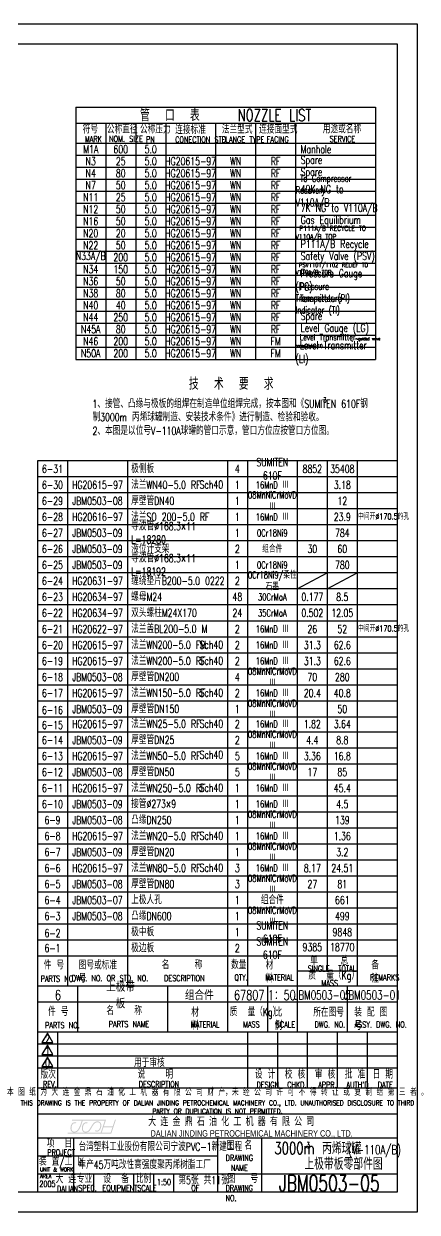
# Model space of a CAD drawing. Extents: x 14295 to 55529, y 90 to 48558.
# Drawn here: x 54537 to 54734, y 39183 to 39777 of the extents above; entities that cross this region are included whole.
import ezdxf

# ---------------------------------------------------------------- set-up
doc = ezdxf.new("R2010")
doc.units = 0
doc.header["$MEASUREMENT"] = 0
doc.layers.add('图层1', color=7, linetype='CONTINUOUS')
doc.layers.add('图层2', color=1, linetype='CONTINUOUS')
doc.styles.add('文字', font='txt.shx', dxfattribs={"width": 0.71, "bigfont": 'hzfs.shx'})

msp = doc.modelspace()

# ---------------------------------------------------------------- hatches: boundary and pattern name
at = {"layer": '图层2'}
h = msp.add_hatch(color=256, dxfattribs=at)
edge = h.paths.add_edge_path()
edge.add_line((54561.328, 39229.323), (54561.159, 39228.817))
edge.add_line((54561.159, 39228.817), (54566.11, 39228.817))
edge.add_line((54566.11, 39228.817), (54565.241, 39226.214))
edge.add_spline(control_points=[(54565.248, 39226.226), (54565.245, 39226.222), (54565.243, 39226.218), (54565.241, 39226.214)], knot_values=[15.8274858, 15.8274858, 15.8274858, 15.8274858, 15.843591, 15.843591, 15.843591, 15.843591], degree=3, periodic=0)
edge.add_spline(control_points=[(54565.241, 39226.214), (54565.18, 39226.101), (54565.121, 39225.989), (54564.939, 39225.635), (54564.821, 39225.392), (54564.549, 39224.856), (54564.393, 39224.571), (54564.034, 39224.077), (54563.832, 39223.867), (54563.404, 39223.572), (54563.208, 39223.47), (54562.826, 39223.337), (54562.642, 39223.299), (54562.291, 39223.28), (54562.123, 39223.3), (54561.81, 39223.399), (54561.653, 39223.483), (54561.384, 39223.701), (54561.273, 39223.831), (54561.124, 39224.106), (54561.072, 39224.272), (54561.009, 39224.648), (54560.995, 39224.858), (54560.994, 39225.226), (54561.005, 39225.393), (54561.051, 39225.72), (54561.086, 39225.88), (54561.183, 39226.205), (54561.246, 39226.372), (54561.434, 39226.769), (54561.577, 39226.985), (54561.781, 39227.191), (54561.838, 39227.238), (54561.948, 39227.312), (54562, 39227.338), (54562.133, 39227.388), (54562.216, 39227.407), (54562.469, 39227.439), (54562.658, 39227.437), (54562.932, 39227.416), (54562.999, 39227.41), (54563.068, 39227.402)], knot_values=[0.2868317, 0.2868317, 0.2868317, 0.2868317, 0.7541918, 0.7541918, 1.7523916, 1.7523916, 3.0580108, 3.0580108, 4.36363, 4.36363, 5.2882527, 5.2882527, 6.1218475, 6.1218475, 6.9554424, 6.9554424, 7.7890372, 7.7890372, 8.622632, 8.622632, 9.4562268, 9.4562268, 10.2898217, 10.2898217, 11.008516, 11.008516, 11.7116668, 11.7116668, 12.4148177, 12.4148177, 13.479851, 13.479851, 13.8825132, 13.8825132, 14.2851754, 14.2851754, 14.7720774, 14.7720774, 15.5758072, 15.5758072, 15.8274858, 15.8274858, 15.8274858, 15.8274858], degree=3, periodic=0)
edge.add_line((54563.068, 39227.402), (54563.365, 39227.877))
edge.add_spline(control_points=[(54563.365, 39227.877), (54562.785, 39227.942), (54561.59, 39228.076), (54560.581, 39226.387), (54560.427, 39224.956), (54560.668, 39223.57), (54562.104, 39222.436), (54564.357, 39223.244), (54565.132, 39224.904), (54565.572, 39225.767), (54565.69, 39225.985)], knot_values=[0, 0, 0, 0, 2.0265576, 4.1784718, 6.2023666, 7.5200026, 9.1395759, 12.1775872, 14.9072551, 15.843591, 15.843591, 15.843591, 15.843591], degree=3, periodic=0)
edge.add_line((54565.69, 39225.985), (54566.641, 39228.817))
edge.add_line((54566.641, 39228.817), (54577.605, 39228.817))
edge.add_line((54577.605, 39228.817), (54575.572, 39222.725))
edge.add_line((54575.572, 39222.725), (54559.126, 39222.725))
edge.add_line((54559.126, 39222.725), (54558.958, 39222.221))
edge.add_line((54558.958, 39222.221), (54580.886, 39222.221))
edge.add_line((54580.886, 39222.221), (54583.256, 39229.323))
edge.add_line((54583.256, 39229.323), (54582.725, 39229.323))
edge.add_line((54582.725, 39229.323), (54581.624, 39226.023))
edge.add_line((54581.624, 39226.023), (54577.204, 39226.023))
edge.add_line((54577.204, 39226.023), (54578.306, 39229.323))
edge.add_line((54578.306, 39229.323), (54561.328, 39229.323))
h.paths.add_polyline_path([(54577.036, 39225.519), (54581.455, 39225.519), (54580.523, 39222.725), (54576.103, 39222.725)], flags=16)
edge = h.paths.add_edge_path()
edge.add_spline(control_points=[(54571.137, 39225.409), (54571.515, 39225.977), (54571.652, 39226.214), (54571.94, 39226.678), (54572.094, 39226.902), (54572.433, 39227.294), (54572.615, 39227.461), (54573.135, 39227.794), (54573.497, 39227.929), (54573.984, 39227.978), (54574.126, 39227.975), (54574.394, 39227.933), (54574.518, 39227.895), (54574.765, 39227.774), (54574.887, 39227.689), (54575.058, 39227.527), (54575.116, 39227.46), (54575.216, 39227.321), (54575.255, 39227.251), (54575.341, 39227.051), (54575.375, 39226.906), (54575.409, 39226.578), (54575.41, 39226.393), (54575.391, 39226.035), (54575.369, 39225.859), (54575.301, 39225.512), (54575.254, 39225.34), (54575.13, 39224.999), (54575.053, 39224.826), (54574.832, 39224.43), (54574.674, 39224.224), (54574.456, 39224.033), (54574.396, 39223.99), (54574.28, 39223.923), (54574.227, 39223.9), (54574.091, 39223.861), (54574.006, 39223.847), (54573.751, 39223.834), (54573.563, 39223.85), (54573.217, 39223.901), (54573.07, 39223.929), (54572.918, 39223.957)], knot_values=[0, 0, 0, 0, 1.0239128, 1.0239128, 2.1347192, 2.1347192, 3.2455255, 3.2455255, 4.8049539, 4.8049539, 5.4726263, 5.4726263, 6.1402987, 6.1402987, 6.8349805, 6.8349805, 7.2693688, 7.2693688, 7.7037571, 7.7037571, 8.4592164, 8.4592164, 9.2146757, 9.2146757, 9.9558781, 9.9558781, 10.6914409, 10.6914409, 11.4270037, 11.4270037, 12.4945391, 12.4945391, 12.8977176, 12.8977176, 13.3008962, 13.3008962, 13.7891525, 13.7891525, 14.5928823, 14.5928823, 15.1313927, 15.1313927, 15.1313927, 15.1313927], degree=3, periodic=0)
edge.add_line((54572.918, 39223.957), (54572.746, 39223.486))
edge.add_spline(control_points=[(54572.746, 39223.486), (54573.468, 39223.343), (54574.604, 39223.167), (54575.71, 39224.747), (54575.97, 39226.225), (54575.827, 39227.563), (54574.477, 39228.797), (54572.171, 39228.154), (54571.337, 39226.659), (54570.896, 39225.924), (54570.812, 39225.812)], knot_values=[0.1223359, 0.1223359, 0.1223359, 0.1223359, 2.0265576, 4.1784718, 6.2023666, 7.5200026, 9.1395759, 12.1775872, 14.9072551, 15.4055469, 15.4055469, 15.4055469, 15.4055469], degree=3, periodic=0)
edge.add_spline(control_points=[(54570.812, 39225.812), (54570.507, 39225.349), (54570.462, 39225.258), (54570.263, 39224.865), (54570.106, 39224.58), (54569.747, 39224.085), (54569.545, 39223.876), (54569.118, 39223.581), (54568.921, 39223.479), (54568.539, 39223.345), (54568.356, 39223.307), (54568.004, 39223.289), (54567.836, 39223.308), (54567.523, 39223.407), (54567.367, 39223.492), (54567.097, 39223.709), (54566.986, 39223.84), (54566.837, 39224.114), (54566.786, 39224.281), (54566.722, 39224.657), (54566.708, 39224.866), (54566.707, 39225.235), (54566.718, 39225.401), (54566.765, 39225.728), (54566.799, 39225.889), (54566.896, 39226.214), (54566.959, 39226.381), (54567.148, 39226.778), (54567.29, 39226.994), (54567.494, 39227.199), (54567.551, 39227.246), (54567.661, 39227.321), (54567.713, 39227.347), (54567.846, 39227.396), (54567.929, 39227.416), (54568.182, 39227.448), (54568.371, 39227.446), (54568.645, 39227.425), (54568.712, 39227.418), (54568.781, 39227.411)], knot_values=[0.2868317, 0.2868317, 0.2868317, 0.2868317, 0.6709033, 0.6709033, 1.9765225, 1.9765225, 3.2821417, 3.2821417, 4.2067644, 4.2067644, 5.0403592, 5.0403592, 5.873954, 5.873954, 6.7075489, 6.7075489, 7.5411437, 7.5411437, 8.3747385, 8.3747385, 9.2083334, 9.2083334, 9.9270277, 9.9270277, 10.6301785, 10.6301785, 11.3333294, 11.3333294, 12.3983626, 12.3983626, 12.8010249, 12.8010249, 13.2036871, 13.2036871, 13.6905891, 13.6905891, 14.4943188, 14.4943188, 14.7459975, 14.7459975, 14.7459975, 14.7459975], degree=3, periodic=0)
edge.add_line((54568.781, 39227.411), (54569.078, 39227.886))
edge.add_spline(control_points=[(54569.078, 39227.886), (54568.499, 39227.951), (54567.303, 39228.085), (54566.294, 39226.396), (54566.14, 39224.964), (54566.381, 39223.579), (54567.817, 39222.445), (54570.07, 39223.253), (54570.759, 39224.728), (54571.137, 39225.409), (54571.137, 39225.409)], knot_values=[0, 0, 0, 0, 2.0265576, 4.1784718, 6.2023666, 7.5200026, 9.1395759, 12.1775872, 14.9072551, 15.098292, 15.098292, 15.098292, 15.098292], degree=3, periodic=0)

# ---------------------------------------------------------------- linework, layer by layer
at = {"layer": '图层1'}
for p, q in [((53707.983, 39767.024), (54723.983, 39767.024)), ((54723.983, 39767.024), (54723.983, 39193.024)), ((54563.117, 39735.307), (54563.117, 39609.307)), ((54563.117, 39735.307), (54713.117, 39735.307)), ((54713.117, 39735.307), (54713.117, 39717.307)), ((54563.117, 39727.307), (54713.117, 39727.307)), ((54713.117, 39717.307), (54713.117, 39609.307)), ((54563.117, 39609.307), (54713.117, 39609.307)), ((54543.983, 39558.524), (54543.983, 39367.024)), ((54543.983, 39367.024), (54543.983, 39327.024)), ((54543.983, 39327.024), (54543.983, 39296.024)), ((54543.983, 39296.024), (54543.983, 39273.024)), ((54723.983, 39296.024), (54543.983, 39296.024)), ((54543.983, 39273.024), (54543.983, 39193.024)), ((54723.983, 39273.024), (54543.983, 39273.024)), ((54723.983, 39273.024), (54543.983, 39273.024)), ((54723.983, 39245.024), (54543.983, 39245.024)), ((54723.983, 39232.024), (54543.983, 39232.024)), ((54723.983, 39193.024), (53707.983, 39193.024))]:
    msp.add_line(p, q, dxfattribs=at)
at = {"layer": '图层2'}
for p, q in [((53682.983, 39777.024), (54733.983, 39777.024)), ((54733.983, 39777.024), (54733.983, 39183.024)), ((54578.117, 39727.307), (54578.117, 39717.307)), ((54593.117, 39727.307), (54593.117, 39717.307)), ((54608.117, 39727.307), (54608.117, 39717.307)), ((54633.117, 39727.307), (54633.117, 39717.307)), ((54653.117, 39727.307), (54653.117, 39717.307)), ((54673.117, 39727.307), (54673.117, 39717.307)), ((54563.117, 39717.307), (54713.117, 39717.307)), ((54578.117, 39717.307), (54578.117, 39681.307)), ((54593.117, 39717.307), (54593.117, 39681.307)), ((54608.117, 39717.307), (54608.117, 39681.307)), ((54633.117, 39717.307), (54633.117, 39681.307)), ((54653.117, 39717.307), (54653.117, 39681.307)), ((54673.117, 39717.307), (54673.117, 39681.307)), ((54563.117, 39711.307), (54713.117, 39711.307)), ((54563.117, 39705.307), (54713.117, 39705.307)), ((54563.117, 39699.307), (54713.117, 39699.307)), ((54563.117, 39693.307), (54713.117, 39693.307)), ((54563.117, 39687.307), (54713.117, 39687.307)), ((54563.117, 39681.307), (54713.117, 39681.307)), ((54578.117, 39681.307), (54578.117, 39675.307)), ((54593.117, 39681.307), (54593.117, 39675.307)), ((54608.117, 39681.307), (54608.117, 39675.307)), ((54633.117, 39681.307), (54633.117, 39675.307)), ((54653.117, 39681.307), (54653.117, 39675.307)), ((54673.117, 39681.307), (54673.117, 39675.307)), ((54563.117, 39675.307), (54713.117, 39675.307)), ((54563.117, 39675.307), (54713.117, 39675.307)), ((54578.117, 39675.307), (54578.117, 39663.307)), ((54593.117, 39675.307), (54593.117, 39663.307)), ((54608.117, 39675.307), (54608.117, 39663.307)), ((54633.117, 39675.307), (54633.117, 39663.307)), ((54653.117, 39675.307), (54653.117, 39663.307)), ((54673.117, 39675.307), (54673.117, 39663.307)), ((54563.117, 39669.307), (54713.117, 39669.307)), ((54563.117, 39663.307), (54713.117, 39663.307)), ((54563.117, 39663.307), (54713.117, 39663.307)), ((54578.117, 39663.307), (54578.117, 39609.307)), ((54593.117, 39663.307), (54593.117, 39609.307)), ((54608.117, 39663.307), (54608.117, 39609.307)), ((54633.117, 39663.307), (54633.117, 39609.307)), ((54653.117, 39663.307), (54653.117, 39609.307)), ((54673.117, 39663.307), (54673.117, 39609.307)), ((54563.117, 39657.307), (54713.117, 39657.307)), ((54563.117, 39651.307), (54713.117, 39651.307)), ((54563.117, 39645.307), (54713.117, 39645.307)), ((54563.117, 39639.307), (54713.117, 39639.307)), ((54563.117, 39633.307), (54713.117, 39633.307)), ((54563.117, 39627.307), (54713.117, 39627.307)), ((54563.117, 39621.307), (54713.117, 39621.307)), ((54563.117, 39615.307), (54713.117, 39615.307)), ((54723.983, 39558.524), (54543.983, 39558.524)), ((54558.983, 39558.524), (54558.983, 39478.524)), ((54588.983, 39558.524), (54588.983, 39462.524)), ((54638.983, 39558.524), (54638.983, 39462.524)), ((54648.983, 39558.524), (54648.983, 39462.524)), ((54673.983, 39558.524), (54673.983, 39462.524)), ((54688.983, 39558.524), (54688.983, 39462.524)), ((54703.983, 39558.524), (54703.983, 39462.524)), ((54723.983, 39550.524), (54543.983, 39550.524)), ((54558.983, 39550.524), (54558.983, 39518.524)), ((54723.983, 39542.524), (54543.983, 39542.524)), ((54558.983, 39542.524), (54558.983, 39534.524)), ((54588.983, 39542.524), (54588.983, 39534.524)), ((54638.983, 39542.524), (54638.983, 39534.524)), ((54648.983, 39542.524), (54648.983, 39534.524)), ((54673.983, 39542.524), (54673.983, 39534.524)), ((54688.983, 39542.524), (54688.983, 39534.524)), ((54703.983, 39542.524), (54703.983, 39534.524)), ((54723.983, 39534.524), (54543.983, 39534.524)), ((54723.983, 39526.524), (54543.983, 39526.524)), ((54723.983, 39518.524), (54543.983, 39518.524)), ((54723.983, 39510.524), (54543.983, 39510.524)), ((54723.983, 39502.524), (54543.983, 39502.524)), ((54673.983, 39494.524), (54688.983, 39502.524)), ((54688.983, 39494.524), (54703.983, 39502.524)), ((54723.983, 39494.524), (54543.983, 39494.524)), ((54558.983, 39494.524), (54558.983, 39462.524)), ((54723.983, 39486.524), (54543.983, 39486.524)), ((54558.983, 39486.524), (54558.983, 39478.524)), ((54588.983, 39486.524), (54588.983, 39478.524)), ((54638.983, 39486.524), (54638.983, 39478.524)), ((54648.983, 39486.524), (54648.983, 39478.524)), ((54673.983, 39486.524), (54673.983, 39478.524)), ((54688.983, 39486.524), (54688.983, 39478.524)), ((54703.983, 39486.524), (54703.983, 39478.524)), ((54723.983, 39478.524), (54543.983, 39478.524)), ((54558.983, 39478.524), (54558.983, 39438.524)), ((54588.983, 39478.524), (54588.983, 39438.524)), ((54638.983, 39478.524), (54638.983, 39438.524)), ((54648.983, 39478.524), (54648.983, 39438.524)), ((54673.983, 39478.524), (54673.983, 39438.524)), ((54688.983, 39478.524), (54688.983, 39438.524)), ((54703.983, 39478.524), (54703.983, 39438.524)), ((54723.983, 39470.524), (54543.983, 39470.524)), ((54723.983, 39462.524), (54543.983, 39462.524)), ((54723.983, 39454.524), (54543.983, 39454.524)), ((54723.983, 39446.524), (54543.983, 39446.524)), ((54723.983, 39438.524), (54543.983, 39438.524)), ((54558.983, 39438.524), (54558.983, 39407.524)), ((54588.983, 39438.524), (54588.983, 39407.524)), ((54638.983, 39438.524), (54638.983, 39407.524)), ((54648.983, 39438.524), (54648.983, 39407.524)), ((54673.983, 39438.524), (54673.983, 39407.524)), ((54688.983, 39438.524), (54688.983, 39415.024)), ((54703.983, 39438.524), (54703.983, 39407.524)), ((54723.983, 39430.524), (54543.983, 39430.524)), ((54723.983, 39423.024), (54543.983, 39423.024)), ((54558.983, 39423.024), (54558.983, 39407.024)), ((54588.983, 39423.024), (54588.983, 39407.024)), ((54638.983, 39423.024), (54638.983, 39407.024)), ((54648.983, 39423.024), (54648.983, 39407.024)), ((54673.983, 39423.024), (54673.983, 39407.024)), ((54688.983, 39423.024), (54688.983, 39407.024)), ((54703.983, 39423.024), (54703.983, 39407.024)), ((54723.983, 39415.024), (54543.983, 39415.024)), ((54723.983, 39407.024), (54543.983, 39407.024)), ((54558.983, 39407.024), (54558.983, 39367.024)), ((54588.983, 39407.024), (54588.983, 39367.024)), ((54638.983, 39407.024), (54638.983, 39367.024)), ((54648.983, 39407.024), (54648.983, 39367.024)), ((54673.983, 39407.024), (54673.983, 39367.024)), ((54688.983, 39407.024), (54688.983, 39367.024)), ((54703.983, 39407.024), (54703.983, 39367.024)), ((54723.983, 39399.024), (54543.983, 39399.024)), ((54723.983, 39391.024), (54543.983, 39391.024)), ((54723.983, 39383.024), (54543.983, 39383.024)), ((54723.983, 39375.024), (54543.983, 39375.024)), ((54723.983, 39367.024), (54543.983, 39367.024)), ((54558.983, 39367.024), (54558.983, 39327.024)), ((54588.983, 39367.024), (54588.983, 39327.024)), ((54638.983, 39367.024), (54638.983, 39327.024)), ((54648.983, 39367.024), (54648.983, 39327.024)), ((54673.983, 39367.024), (54673.983, 39327.024)), ((54688.983, 39367.024), (54688.983, 39327.024)), ((54703.983, 39367.024), (54703.983, 39327.024)), ((54723.983, 39359.024), (54543.983, 39359.024)), ((54723.983, 39351.024), (54543.983, 39351.024)), ((54723.983, 39343.024), (54543.983, 39343.024)), ((54723.983, 39335.024), (54543.983, 39335.024)), ((54723.983, 39327.024), (54543.983, 39327.024)), ((54558.983, 39327.024), (54558.983, 39296.024)), ((54588.983, 39327.024), (54588.983, 39296.024)), ((54638.983, 39327.024), (54638.983, 39296.024)), ((54648.983, 39327.024), (54648.983, 39296.024)), ((54673.983, 39327.024), (54673.983, 39296.024)), ((54688.983, 39327.024), (54688.983, 39303.524)), ((54703.983, 39327.024), (54703.983, 39296.024)), ((54723.983, 39319.024), (54543.983, 39319.024)), ((54723.983, 39311.024), (54543.983, 39311.024)), ((54703.983, 39303.524), (54673.983, 39303.524)), ((54563.983, 39296.024), (54563.983, 39273.024)), ((54608.983, 39296.024), (54608.983, 39273.024)), ((54638.983, 39296.024), (54638.983, 39273.024)), ((54658.983, 39296.024), (54658.983, 39273.024)), ((54673.983, 39296.024), (54673.983, 39273.024)), ((54698.983, 39296.024), (54698.983, 39273.024)), ((54723.983, 39288.024), (54543.983, 39288.024)), ((54723.983, 39273.024), (54543.983, 39273.024)), ((54553.983, 39273.024), (54553.983, 39245.024)), ((54648.983, 39273.024), (54648.983, 39245.024)), ((54663.983, 39273.024), (54663.983, 39245.024)), ((54678.983, 39273.024), (54678.983, 39245.024)), ((54693.983, 39273.024), (54693.983, 39245.024)), ((54708.983, 39273.024), (54708.983, 39245.024)), ((54723.983, 39267.024), (54543.983, 39267.024)), ((54723.983, 39261.024), (54543.983, 39261.024)), ((54723.983, 39255.024), (54543.983, 39255.024)), ((54723.983, 39220.024), (54543.983, 39220.024)), ((54561.983, 39220.024), (54561.983, 39193.024)), ((54633.983, 39220.024), (54633.983, 39193.024)), ((54655.983, 39220.024), (54655.983, 39193.024)), ((54633.983, 39211.024), (54543.983, 39211.024)), ((54723.983, 39202.024), (54543.983, 39202.024)), ((54571.983, 39202.024), (54571.983, 39193.024)), ((54591.983, 39202.024), (54591.983, 39193.024)), ((54601.983, 39202.024), (54601.983, 39193.024)), ((54611.983, 39202.024), (54611.983, 39193.024)), ((54733.983, 39183.024), (53682.983, 39183.024))]:
    msp.add_line(p, q, dxfattribs=at)
for points in [[(54548.92, 39272.579), (54546.149, 39267.779), (54551.692, 39267.779)], [(54548.92, 39266.579), (54546.149, 39261.779), (54551.692, 39261.779)], [(54548.92, 39260.579), (54546.149, 39255.779), (54551.692, 39255.779)]]:
    msp.add_lwpolyline(points, close=True, dxfattribs=at)

# ---------------------------------------------------------------- texts
at = {"layer": '图层1', "char_height": 4, "width": 14.0261, "attachment_point": 4, "style": '文字'}
for insert in [(54625.06, 39546.685), (54625.06, 39466.685), (54625.06, 39458.685), (54625.06, 39442.685), (54625.06, 39427.185), (54625.06, 39411.685), (54625.06, 39395.185), (54625.06, 39371.185), (54625.06, 39355.185)]:
    msp.add_mtext('\\C1;Sch40', dxfattribs=dict(at, insert=insert))
at = {"layer": '图层2', "style": '文字', "width": 0.71}
for s, height, p in [('质  量（Kg）', 4, (54679.556, 39299.324)), ('MASS', 3, (54686.036, 39296.024)), ('质  量（Kg）', 4, (54640.178, 39281.081)), ('MASS', 3, (54646.813, 39275.391)), ('3000m 丙烯球罐', 6, (54662.474, 39212.019)), ('(V-110A/B)', 4.5, (54699.428, 39212.019)), ('上极带板零部件图', 6, (54677.508, 39204.237))]:
    msp.add_text(s, height=height, dxfattribs=at).set_placement(p)
at = {"layer": '图层2', "style": '文字'}
for s, insert, char_height, width, attachment_point in [('管  口  表     NOZZLE LIST', (54638.117, 39731.307), 6, 150, 5), ('用途或名称', (54686.726, 39726.353), 4, 822.2117, 1), ('符号', (54566.602, 39726.233), 4, 822.2117, 1), ('MARK', (54567.696, 39720.873), 3, 822.2117, 1), ('公称直径', (54578.706, 39726.226), 4, 822.2117, 1), ('NOM. SIZE', (54579.841, 39720.989), 3, 822.2117, 1), ('公称压力', (54595.267, 39726.226), 4, 820.70201, 1), ('连接标准', (54612.885, 39725.948), 4, 822.2117, 1), ('法兰型式', (54636.222, 39726.17), 4, 822.2117, 1), ('连接面型式', (54654.87, 39726.189), 4, 822.2117, 1), ('SERVICE', (54690.19, 39720.913), 3, 822.2117, 1), ('M1A', (54570.617, 39714.307), 4, 15, 5), ('600', (54585.617, 39714.307), 4, 15, 5), ('5.0', (54600.617, 39714.307), 4, 15, 5), ('PN', (54598.256, 39720.756), 3, 822.2117, 1), ('CONECTION STD.', (54612.885, 39720.626), 3, 822.2117, 1), ('FLANGE TYPE', (54636.222, 39720.615), 3, 822.2117, 1), ('FACING', (54658.691, 39720.742), 3, 822.2117, 1), (' Manhole', (54673.117, 39714.307), 4, 40, 4), ('N3', (54570.617, 39708.307), 4, 15, 5), ('25', (54585.617, 39708.307), 4, 15, 5), ('5.0', (54600.617, 39708.307), 4, 15, 5), ('HG20615-97', (54620.617, 39708.307), 4, 25, 5), ('WN', (54643.117, 39708.307), 4, 20, 5), ('RF', (54663.117, 39708.307), 4, 20, 5), (' Spare', (54673.117, 39708.307), 4, 40, 4), ('N4', (54570.617, 39702.307), 4, 15, 5), ('80', (54585.617, 39702.307), 4, 15, 5), ('5.0', (54600.617, 39702.307), 4, 15, 5), ('HG20615-97', (54620.617, 39702.307), 4, 25, 5), ('WN', (54643.117, 39702.307), 4, 20, 5), ('RF', (54663.117, 39702.307), 4, 20, 5), (' Spare', (54673.117, 39702.307), 4, 40, 4), ('N7', (54570.617, 39696.307), 4, 15, 5), ('50', (54585.617, 39696.307), 4, 15, 5), ('5.0', (54600.617, 39696.307), 4, 15, 5), ('HG20615-97', (54620.617, 39696.307), 4, 25, 5), ('WN', (54643.117, 39696.307), 4, 20, 5), ('RF', (54663.117, 39696.307), 4, 20, 5), (' To Compressor Recovery', (54673.117, 39696.307), 3.5, 40, 4), ('N11', (54570.617, 39690.307), 4, 15, 5), ('25', (54585.617, 39690.307), 4, 15, 5), ('5.0', (54600.617, 39690.307), 4, 15, 5), ('HG20615-97', (54620.617, 39690.307), 4, 25, 5), ('WN', (54643.117, 39690.307), 4, 20, 5), ('RF', (54663.117, 39690.307), 4, 20, 5), (' 40K NG to V110A/B', (54673.117, 39690.307), 4, 40, 4), ('N12', (54570.617, 39684.307), 4, 15, 5), ('50', (54585.617, 39684.307), 4, 15, 5), ('5.0', (54600.617, 39684.307), 4, 15, 5), ('HG20615-97', (54620.617, 39684.307), 4, 25, 5), ('WN', (54643.117, 39684.307), 4, 20, 5), ('RF', (54663.117, 39684.307), 4, 20, 5), (' 7K NG to V110A/B', (54673.117, 39684.307), 4, 40, 4), ('N16', (54570.617, 39678.307), 4, 15, 5), ('50', (54585.617, 39678.307), 4, 15, 5), ('5.0', (54600.617, 39678.307), 4, 15, 5), ('HG20615-97', (54620.617, 39678.307), 4, 25, 5), ('WN', (54643.117, 39678.307), 4, 20, 5), ('RF', (54663.117, 39678.307), 4, 20, 5), (' Gas Equilibrium', (54673.117, 39678.307), 4, 40, 4), ('N20', (54570.617, 39672.307), 4, 15, 5), ('20', (54585.617, 39672.307), 4, 15, 5), ('5.0', (54600.617, 39672.307), 4, 15, 5), ('HG20615-97', (54620.617, 39672.307), 4, 25, 5), ('WN', (54643.117, 39672.307), 4, 20, 5), ('RF', (54663.117, 39672.307), 4, 20, 5), (' P111A/B RECYCLE TO V110A/B TOP', (54673.117, 39672.307), 2.5, 40, 4), ('N22', (54570.617, 39666.307), 4, 15, 5), ('50', (54585.617, 39666.307), 4, 15, 5), ('5.0', (54600.617, 39666.307), 4, 15, 5), ('HG20615-97', (54620.617, 39666.307), 4, 25, 5), ('WN', (54643.117, 39666.307), 4, 20, 5), ('RF', (54663.117, 39666.307), 4, 20, 5), (' P111A/B Recycle', (54673.117, 39666.307), 4, 40, 4), ('N33A/B', (54570.617, 39660.307), 4, 15, 5), ('200', (54585.617, 39660.307), 4, 15, 5), ('5.0', (54600.617, 39660.307), 4, 15, 5), ('HG20615-97', (54620.617, 39660.307), 4, 25, 5), ('WN', (54643.117, 39660.307), 4, 20, 5), ('RF', (54663.117, 39660.307), 4, 20, 5), (' Safety Valve (PSV)', (54673.117, 39660.307), 4, 40, 4), ('N34', (54570.617, 39654.307), 4, 15, 5), ('150', (54585.617, 39654.307), 4, 15, 5), ('5.0', (54600.617, 39654.307), 4, 15, 5), ('HG20615-97', (54620.617, 39654.307), 4, 25, 5), ('WN', (54643.117, 39654.307), 4, 20, 5), ('RF', (54663.117, 39654.307), 4, 20, 5), (' PSV1101/1102 RELIEF TO V110A/B TOP', (54673.117, 39654.307), 2.2, 40, 4), ('N36', (54570.617, 39648.307), 4, 15, 5), ('50', (54585.617, 39648.307), 4, 15, 5), ('5.0', (54600.617, 39648.307), 4, 15, 5), ('HG20615-97', (54620.617, 39648.307), 4, 25, 5), ('WN', (54643.117, 39648.307), 4, 20, 5), ('RF', (54663.117, 39648.307), 4, 20, 5), (' Pressure Gauge (PG)', (54673.117, 39648.307), 4, 40, 4), ('N38', (54570.617, 39642.307), 4, 15, 5), ('80', (54585.617, 39642.307), 4, 15, 5), ('5.0', (54600.617, 39642.307), 4, 15, 5), ('HG20615-97', (54620.617, 39642.307), 4, 25, 5), ('WN', (54643.117, 39642.307), 4, 20, 5), ('RF', (54663.117, 39642.307), 4, 20, 5), (' Pressure Transmitter (PI)', (54673.117, 39642.307), 3.5, 40, 4), ('N40', (54570.617, 39636.307), 4, 15, 5), ('40', (54585.617, 39636.307), 4, 15, 5), ('5.0', (54600.617, 39636.307), 4, 15, 5), ('HG20615-97', (54620.617, 39636.307), 4, 25, 5), ('WN', (54643.117, 39636.307), 4, 20, 5), ('RF', (54663.117, 39636.307), 4, 20, 5), (' Temperature Indicator (TI)', (54673.117, 39636.307), 3.5, 40, 4), ('N44', (54570.617, 39630.307), 4, 15, 5), ('250', (54585.617, 39630.307), 4, 15, 5), ('5.0', (54600.617, 39630.307), 4, 15, 5), ('HG20615-97', (54620.617, 39630.307), 4, 25, 5), ('WN', (54643.117, 39630.307), 4, 20, 5), ('RF', (54663.117, 39630.307), 4, 20, 5), (' Spare', (54673.117, 39630.307), 4, 40, 4), ('N45A', (54570.617, 39624.307), 4, 15, 5), ('80', (54585.617, 39624.307), 4, 15, 5), ('5.0', (54600.617, 39624.307), 4, 15, 5), ('HG20615-97', (54620.617, 39624.307), 4, 25, 5), ('WN', (54643.117, 39624.307), 4, 20, 5), ('RF', (54663.117, 39624.307), 4, 20, 5), (' Level Gauge (LG)', (54673.117, 39624.307), 4, 40, 4), ('N46', (54570.617, 39618.307), 4, 15, 5), ('200', (54585.617, 39618.307), 4, 15, 5), ('5.0', (54600.617, 39618.307), 4, 15, 5), ('HG20615-97', (54620.617, 39618.307), 4, 25, 5), ('WN', (54643.117, 39618.307), 4, 20, 5), ('FM', (54663.117, 39618.307), 4, 20, 5), (' Level Transmitter\\H1.5;~guided wave radar type (LI)', (54673.117, 39618.307), 3, 40, 4), ('N50A', (54570.617, 39612.307), 4, 15, 5), ('200', (54585.617, 39612.307), 4, 15, 5), ('5.0', (54600.617, 39612.307), 4, 15, 5), ('HG20615-97', (54620.617, 39612.307), 4, 25, 5), ('WN', (54643.117, 39612.307), 4, 20, 5), ('FM', (54663.117, 39612.307), 4, 20, 5), (' \\H4;Level Transmitter (LI)', (54673.117, 39612.307), 3, 40, 4), ('技  术  要  求', (54619.741, 39600.105), 6, 42.40431, 1), ('3', (54687.766, 39588.952), 2.5, 10, 5), ('1、接管、凸缘与极板的组焊在制造单位组焊完成，按本图和《SUMITEN 610F钢制3000m 丙烯球罐制造、安装技术条件》进行制造、检验和验收。', (54571.509, 39589.06), 4, 140.27989, 1), ('2、本图是以位号V-110A球罐的管口示意，管口方位应按管口方位图。', (54571.509, 39575.569), 4, 140.2799, 1), ('6-31', (54551.483, 39554.524), 4, 15, 5), ('极侧板', (54590.85, 39554.524), 4, 48.1478, 4), ('4', (54643.983, 39554.524), 4, 10, 5), ('SUMITEN 610F', (54661.483, 39554.524), 4, 25, 5), ('8852', (54681.483, 39554.524), 4, 15, 5), ('35408', (54696.483, 39554.524), 4, 15, 5), ('6-30', (54551.483, 39546.524), 4, 15, 5), ('\\C1;HG20615-97', (54573.983, 39546.524), 4, 30, 5), ('法兰WN40-5.0 RF', (54590.85, 39546.524), 4, 48.1478, 4), ('1', (54643.983, 39546.524), 4, 10, 5), ('3.18', (54696.483, 39546.524), 4, 15, 5), ('08MnNiCrMoVD Ⅲ', (54661.483, 39538.524), 3.5, 25, 5), ('16MnD Ⅲ', (54661.483, 39546.524), 3.5, 25, 5), ('6-29', (54551.483, 39538.524), 4, 15, 5), ('\\C1;JBM0503-08', (54573.983, 39538.524), 4, 30, 5), ('厚壁管DN40', (54590.85, 39538.524), 4, 48.1478, 4), ('1', (54643.983, 39538.524), 4, 10, 5), ('12', (54696.483, 39538.524), 4, 15, 5), ('6-28', (54551.483, 39530.524), 4, 15, 5), ('\\C1;HG20616-97', (54573.983, 39530.524), 4, 30, 5), ('法兰SO 200-5.0 RF', (54590.85, 39530.524), 4, 48.1478, 4), ('1', (54643.983, 39530.524), 4, 10, 5), ('16MnD Ⅲ', (54661.483, 39530.524), 3.5, 25, 5), ('23.9', (54696.483, 39530.524), 4, 15, 5), ('中间开%%c170.5的孔', (54704.373, 39530.709), 3, 53.34658, 4), ('导波管%%c168.3×11  L=18280', (54590.85, 39522.524), 4, 48.1478, 4), ('6-27', (54551.483, 39522.524), 4, 15, 5), ('\\C1;JBM0503-09', (54573.983, 39522.524), 4, 30, 5), ('1', (54643.983, 39522.524), 4, 10, 5), ('0Cr18Ni9', (54661.483, 39522.524), 3.5, 25, 5), ('784', (54696.483, 39522.524), 4, 15, 5), ('6-26', (54551.483, 39514.524), 4, 15, 5), ('\\C1;JBM0503-09', (54573.983, 39514.524), 4, 30, 5), ('液位计支架', (54590.85, 39514.524), 4, 48.1478, 4), ('2', (54643.983, 39514.524), 4, 10, 5), ('组合件', (54661.483, 39514.524), 3.5, 25, 5), ('30', (54681.483, 39514.524), 4, 15, 5), ('60', (54696.483, 39514.524), 4, 15, 5), ('6-25', (54551.483, 39506.524), 4, 15, 5), ('\\C1;JBM0503-09', (54573.983, 39506.524), 4, 30, 5), ('导波管%%c168.3×11  L=18192', (54590.85, 39506.524), 4, 48.1478, 4), ('1', (54643.983, 39506.524), 4, 10, 5), ('0Cr18Ni9', (54661.483, 39506.524), 3.5, 25, 5), ('780', (54696.483, 39506.524), 4, 15, 5), ('缠绕垫片B200-5.0 0222', (54590.85, 39498.524), 4, 48.1478, 4), ('0Cr18Ni9/柔性石墨', (54661.483, 39498.524), 3.5, 25, 5), ('6-24', (54551.483, 39498.524), 4, 15, 5), ('\\C1;HG20631-97', (54573.983, 39498.524), 4, 30, 5), ('2', (54643.983, 39498.524), 4, 10, 5), ('6-23', (54551.483, 39490.524), 4, 15, 5), ('\\C1;HG20634-97', (54573.983, 39490.524), 4, 30, 5), ('螺母M24', (54590.85, 39490.524), 4, 48.1478, 4), ('48', (54643.983, 39490.524), 4, 10, 5), ('30CrMoA', (54661.483, 39490.524), 3.5, 25, 5), ('0.177', (54681.483, 39490.524), 4, 15, 5), ('8.5', (54696.483, 39490.524), 4, 15, 5), ('6-22', (54551.483, 39482.524), 4, 15, 5), ('\\C1;HG20634-97', (54573.983, 39482.524), 4, 30, 5), ('双头螺柱M24X170', (54590.85, 39482.524), 4, 48.1478, 4), ('24', (54643.983, 39482.524), 4, 10, 5), ('35CrMoA', (54661.483, 39482.524), 3.5, 25, 5), ('0.502', (54681.483, 39482.524), 4, 15, 5), ('12.05', (54696.483, 39482.524), 4, 15, 5), ('6-21', (54551.483, 39474.524), 4, 15, 5), ('\\C1;HG20622-97', (54573.983, 39474.524), 4, 30, 5), ('法兰盖BL200-5.0 M', (54590.85, 39474.524), 4, 48.1478, 4), ('2', (54643.983, 39474.524), 4, 10, 5), ('16MnD Ⅲ', (54661.483, 39474.524), 3.5, 25, 5), ('26', (54681.483, 39474.524), 4, 15, 5), ('52', (54696.483, 39474.524), 4, 15, 5), ('中间开%%c170.5的孔', (54704.373, 39474.709), 3, 53.34658, 4), ('6-20', (54551.483, 39466.524), 4, 15, 5), ('\\C1;HG20615-97', (54573.983, 39466.524), 4, 30, 5), ('法兰WN200-5.0 FM', (54590.85, 39466.524), 4, 48.1478, 4), ('2', (54643.983, 39466.524), 4, 10, 5), ('16MnD Ⅲ', (54661.483, 39466.524), 3.5, 25, 5), ('31.3', (54681.483, 39466.524), 4, 15, 5), ('62.6', (54696.483, 39466.524), 4, 15, 5), ('6-19', (54551.483, 39458.524), 4, 15, 5), ('\\C1;HG20615-97', (54573.983, 39458.524), 4, 30, 5), ('法兰WN200-5.0 RF', (54590.85, 39458.524), 4, 48.1478, 4), ('2', (54643.983, 39458.524), 4, 10, 5), ('16MnD Ⅲ', (54661.483, 39458.524), 3.5, 25, 5), ('31.3', (54681.483, 39458.524), 4, 15, 5), ('62.6', (54696.483, 39458.524), 4, 15, 5), ('08MnNiCrMoVD Ⅲ', (54661.483, 39450.524), 3.5, 25, 5), ('6-18', (54551.483, 39450.524), 4, 15, 5), ('\\C1;JBM0503-08', (54573.983, 39450.524), 4, 30, 5), ('厚壁管DN200', (54590.85, 39450.524), 4, 48.1478, 4), ('4', (54643.983, 39450.524), 4, 10, 5), ('70', (54681.483, 39450.524), 4, 15, 5), ('280', (54696.483, 39450.524), 4, 15, 5), ('6-17', (54551.483, 39442.524), 4, 15, 5), ('\\C1;HG20615-97', (54573.983, 39442.524), 4, 30, 5), ('法兰WN150-5.0 RF', (54590.85, 39442.524), 4, 48.1478, 4), ('2', (54643.983, 39442.524), 4, 10, 5), ('16MnD Ⅲ', (54661.483, 39442.524), 3.5, 25, 5), ('20.4', (54681.483, 39442.524), 4, 15, 5), ('40.8', (54696.483, 39442.524), 4, 15, 5), ('6-16', (54551.483, 39434.024), 4, 15, 5), ('\\C1;JBM0503-09', (54573.983, 39434.524), 4, 30, 5), ('厚壁管DN150', (54590.85, 39434.524), 4, 48.1478, 4), ('1', (54643.983, 39434.524), 4, 10, 5), ('08MnNiCrMoVD Ⅲ', (54661.483, 39434.524), 3.5, 25, 5), ('50', (54696.483, 39434.524), 4, 15, 5), ('6-15', (54551.483, 39426.524), 4, 15, 5), ('\\C1;HG20615-97', (54573.983, 39427.024), 4, 30, 5), ('法兰WN25-5.0 RF', (54590.85, 39427.024), 4, 48.1478, 4), ('2', (54643.983, 39427.024), 4, 10, 5), ('08MnNiCrMoVD Ⅲ', (54661.483, 39419.024), 3.5, 25, 5), ('16MnD Ⅲ', (54661.483, 39427.024), 3.5, 25, 5), ('1.82', (54681.483, 39427.024), 4, 15, 5), ('3.64', (54696.483, 39427.024), 4, 15, 5), ('6-14', (54551.483, 39419.024), 4, 15, 5), ('\\C1;JBM0503-09', (54573.983, 39419.024), 4, 30, 5), ('厚壁管DN25', (54590.85, 39419.024), 4, 48.1478, 4), ('2', (54643.983, 39419.024), 4, 10, 5), ('4.4', (54681.483, 39419.024), 4, 15, 5), ('8.8', (54696.483, 39419.024), 4, 15, 5), ('6-13', (54551.483, 39411.024), 4, 15, 5), ('\\C1;HG20615-97', (54573.983, 39411.024), 4, 30, 5), ('法兰WN50-5.0 RF', (54590.85, 39411.024), 4, 48.1478, 4), ('5', (54643.983, 39411.024), 4, 10, 5), ('16MnD Ⅲ', (54661.483, 39411.024), 3.5, 25, 5), ('3.36', (54681.483, 39411.024), 4, 15, 5), ('16.8', (54696.483, 39411.024), 4, 15, 5), ('08MnNiCrMoVD Ⅲ', (54661.483, 39403.024), 3.5, 25, 5), ('6-12', (54551.483, 39403.024), 4, 15, 5), ('\\C1;JBM0503-08', (54573.983, 39403.024), 4, 30, 5), ('厚壁管DN50', (54590.85, 39403.024), 4, 48.1478, 4), ('5', (54643.983, 39403.024), 4, 10, 5), ('17', (54681.483, 39403.024), 4, 15, 5), ('85', (54696.483, 39403.024), 4, 15, 5), ('6-11', (54551.483, 39395.024), 4, 15, 5), ('\\C1;HG20615-97', (54573.983, 39395.024), 4, 30, 5), ('法兰WN250-5.0 RF', (54590.85, 39395.024), 4, 48.1478, 4), ('1', (54643.983, 39395.024), 4, 10, 5), ('16MnD Ⅲ', (54661.483, 39395.024), 3.5, 25, 5), ('45.4', (54696.483, 39395.024), 4, 15, 5), ('6-10', (54551.483, 39387.024), 4, 15, 5), ('\\C1;JBM0503-09', (54573.983, 39387.024), 4, 30, 5), ('接管%%c273×9', (54590.85, 39387.024), 4, 48.1478, 4), ('1', (54643.983, 39387.024), 4, 10, 5), ('16MnD Ⅲ', (54661.483, 39387.024), 3.5, 25, 5), ('4.5', (54696.483, 39387.024), 4, 15, 5), ('08MnNiCrMoVD Ⅲ', (54661.483, 39379.024), 3.5, 25, 5), ('6-9', (54551.483, 39379.024), 4, 15, 5), ('\\C1;JBM0503-08', (54573.983, 39379.024), 4, 30, 5), ('凸缘DN250', (54590.85, 39379.024), 4, 48.1478, 4), ('1', (54643.983, 39379.024), 4, 10, 5), ('139', (54696.483, 39379.024), 4, 15, 5), ('6-8', (54551.483, 39371.024), 4, 15, 5), ('\\C1;HG20615-97', (54573.983, 39371.024), 4, 30, 5), ('法兰WN20-5.0 RF', (54590.85, 39371.024), 4, 48.1478, 4), ('1', (54643.983, 39371.024), 4, 10, 5), ('16MnD Ⅲ', (54661.483, 39371.024), 3.5, 25, 5), ('1.36', (54696.483, 39371.024), 4, 15, 5), ('6-7', (54551.483, 39363.024), 4, 15, 5), ('\\C1;JBM0503-09', (54573.983, 39363.024), 4, 30, 5), ('厚壁管DN20', (54590.85, 39363.024), 4, 48.1478, 4), ('1', (54643.983, 39363.024), 4, 10, 5), ('08MnNiCrMoVD Ⅲ', (54661.483, 39363.024), 3.5, 25, 5), ('3.2', (54696.483, 39363.024), 4, 15, 5), ('6-6', (54551.483, 39355.024), 4, 15, 5), ('\\C1;HG20615-97', (54573.983, 39355.024), 4, 30, 5), ('法兰WN80-5.0 RF', (54590.85, 39355.024), 4, 48.1478, 4), ('3', (54643.983, 39355.024), 4, 10, 5), ('16MnD Ⅲ', (54661.483, 39355.024), 3.5, 25, 5), ('8.17', (54681.483, 39355.024), 4, 15, 5), ('24.51', (54696.483, 39355.024), 4, 15, 5), ('6-5', (54551.483, 39347.024), 4, 15, 5), ('\\C1;JBM0503-08', (54573.983, 39347.024), 4, 30, 5), ('厚壁管DN80', (54590.85, 39347.024), 4, 48.1478, 4), ('3', (54643.983, 39347.024), 4, 10, 5), ('08MnNiCrMoVD Ⅲ', (54661.483, 39347.024), 3.5, 25, 5), ('27', (54681.483, 39347.024), 4, 15, 5), ('81', (54696.483, 39347.024), 4, 15, 5), ('6-4', (54551.483, 39339.024), 4, 15, 5), ('\\C1;JBM0503-07', (54573.983, 39339.024), 4, 30, 5), ('上极人孔    ', (54590.85, 39339.024), 4, 48.1478, 4), ('1', (54643.983, 39339.024), 4, 10, 5), ('组合件', (54661.483, 39339.024), 4, 25, 5), ('661', (54696.483, 39339.024), 4, 15, 5), ('08MnNiCrMoVD Ⅲ', (54661.483, 39331.024), 3.5, 25, 5), ('6-3', (54551.483, 39331.024), 4, 15, 5), ('\\C1;JBM0503-08', (54573.983, 39331.024), 4, 30, 5), ('凸缘DN600', (54590.85, 39331.024), 4, 48.1478, 4), ('1', (54643.983, 39331.024), 4, 10, 5), ('499', (54696.483, 39331.024), 4, 15, 5), ('6-2', (54551.483, 39322.524), 4, 15, 5), ('极中板', (54590.85, 39323.024), 4, 48.1478, 4), ('1', (54643.983, 39323.024), 4, 10, 5), ('SUMITEN 610F', (54661.483, 39323.024), 4, 25, 5), ('9848', (54696.483, 39323.024), 4, 15, 5), ('6-1', (54551.483, 39315.024), 4, 15, 5), ('极边板', (54590.85, 39315.024), 4, 48.1478, 4), ('2', (54643.983, 39315.024), 4, 10, 5), ('SUMITEN 610F', (54661.483, 39315.024), 4, 25, 5), ('9385', (54681.483, 39315.524), 4, 15, 5), ('18770', (54696.483, 39315.524), 4, 15, 5), ('\\C1;单', (54680.438, 39310.61), 4, 4.31737, 1), ('\\C1;总', (54695.603, 39310.61), 4, 4.57654, 1), ('\\C1;件 号', (54547.069, 39308.452), 4, 822.2117, 1), ('\\C1;图号或标准号', (54564.598, 39308.452), 4, 20.12183, 1), ('\\C1;名     称', (54606.129, 39308.582), 4, 822.2117, 1), ('\\C1;数量', (54640.801, 39308.582), 4, 110.29202, 1), ('\\C1;材 料', (54658.149, 39308.434), 4, 8.86882, 1), ('\\C1;SINGLE', (54679.214, 39306.276), 3, 8.43319, 1), ('\\C1;TOTAL', (54694.435, 39306.276), 3, 7.17448, 1), ('\\C1;备 注', (54711.03, 39308.434), 4, 9.43622, 1), ('\\C1;PARTS NO.', (54545.547, 39301.249), 3, 822.2117, 1), ('\\C1;DWG. NO. OR STD. NO.', (54561.156, 39301.478), 3, 822.2117, 1), ('\\C1;DESCRIPTION', (54607.355, 39301.494), 3, 822.2117, 1), ('\\C1;QTY.', (54642.527, 39301.827), 3, 71.66189, 1), ('\\C1;MATERIAL', (54657.921, 39301.883), 3, 91.29487, 1), ('\\C1;REMARKS', (54710.408, 39301.883), 3, 15.66534, 1), ('6', (54554.201, 39291.571), 5, 15, 5), ('上极带板', (54585.558, 39291.571), 5, 15, 5), ('组合件', (54624.939, 39291.571), 5, 15, 5), ('67807', (54649.905, 39291.571), 5, 15, 5), ('1：50', (54666.252, 39291.571), 5, 15, 5), ('JBM0503-05', (54686.497, 39291.571), 4.5, 15, 5), ('JBM0503-01', (54711.497, 39291.571), 4.5, 15, 5), ('\\C1;件 号', (54549.293, 39285.205), 4, 822.2117, 1), ('\\C1;名    称', (54578.458, 39285.623), 4, 822.2117, 1), ('\\C1;材 料', (54620.938, 39284.864), 4, 8.86882, 1), ('\\C1;比 例', (54662.585, 39284.864), 4, 8.8688, 1), ('\\C1;所在图号', (54681.96, 39284.864), 4, 26.33195, 1), ('\\C1;装 配 图 号', (54702.494, 39284.864), 4, 20.20472, 1), ('\\C1;PARTS NO.', (54547.771, 39278.002), 3, 822.2117, 1), ('\\C1;PARTS NAME', (54579.684, 39278.534), 3, 822.2117, 1), ('\\C1;MATERIAL', (54620.711, 39278.314), 3, 91.29487, 1), ('\\C1;SCALE', (54663.251, 39278.314), 3, 90.40202, 1), ('\\C1;DWG. NO.', (54682.625, 39278.314), 3, 90.402, 1), ('\\C1;ASSY. DWG. NO.', (54702.604, 39278.314), 3, 95.37565, 1), ('2', (54549.004, 39269.55), 4, 7.8808, 5), ('1', (54549.004, 39263.55), 4, 7.8808, 5), ('0', (54549.004, 39257.55), 4, 7.88084, 5), ('用于审核', (54599.968, 39257.589), 4, 20, 5), ('版次', (54545.504, 39253.85), 4, 822.2117, 1), ('说    明', (54594.017, 39253.85), 4, 822.2117, 1), ('设 计', (54652.748, 39253.85), 4, 822.2117, 1), ('校 核', (54667.748, 39253.85), 4, 822.2117, 1), ('审 核', (54682.748, 39253.85), 4, 822.2117, 1), ('批 准', (54697.748, 39253.85), 4, 822.2117, 1), ('日 期', (54711.653, 39253.85), 4, 822.2117, 1), ('REV.', (54546.749, 39248.54), 3, 11.1888, 1), ('DESCRIPTION', (54594.66, 39248.49), 3, 11.1888, 1), ('DESIGN', (54653.58, 39248.217), 3, 11.1888, 1), ('CHKD.', (54668.913, 39248.217), 3, 11.1888, 1), ('APPR.', (54684.413, 39248.217), 3, 11.1888, 1), ("AUTH'D", (54698.58, 39248.217), 3, 11.1888, 1), ('DATE', (54714.222, 39248.217), 3, 11.1888, 1), ('本 图 纸 为 大 连 金 鼎 石 油 化 工 机 器 有 限 公 司 财 产，未 经 公 司 许 可 不 得 转 让 或 复 制 给 第 三 者 。\\P\\H2.5;THIS DRAWING IS THE PROPERTY OF DALIAN JINDING PETROCHEMICAL MACHINERY CO., LTD. UNAUTHORISED DISCLOSURE TO THIRD PARTY OR DUPLICATION IS NOT PERMITTED.', (54633.983, 39238.524), 3.5, 180, 5), ('\\f华文中宋|b0|i0|c134|p2;大  连  金  鼎  石  油  化  工  机  器  有  限  公  司', (54599.386, 39230.539), 4, 111.8294, 1), ('\\fArial|b0|i0|c0|p34;DALIAN JINDING PETROCHEMICAL MACHINERY CO., LTD.', (54600.564, 39224.026), 3.2, 821.92639, 1), ('项  目', (54548.66, 39219.397), 4, 822.2117, 1), (' 台湾塑料工业股份有限公司宁波PVC-1新建工程', (54561.958, 39217.737), 4, 822.2117, 1), ('图  名\\P\\H3;DRAWING NAME', (54644.983, 39211.024), 4, 22, 5), ('3', (54678.347, 39218.059), 3, 2.1418, 1), ('装 置/工 区', (54544.707, 39210.397), 4, 823.2848, 1), ('PROJECT', (54548.897, 39214.391), 3, 11.1888, 1), ('UNIT & WORK AREA', (54545.264, 39205.391), 2, 15.88738, 1), (' 年产45万吨改性高强度聚丙烯树脂工厂', (54561.958, 39208.737), 4, 822.2117, 1), ('2005 ', (54544.911, 39198.645), 3, 11.1888, 1), ('大 连', (54553.067, 39201.572), 4, 822.2117, 1), ('专业', (54563.714, 39201.672), 4, 822.2117, 1), ('设  备', (54576.966, 39201.672), 4, 822.2117, 1), ('比例', (54593.251, 39201.672), 4, 822.2117, 1), ('1:50', (54603.69, 39199.613), 3, 11.1888, 1), ('第5张 共11张', (54614.483, 39200.998), 4, 822.2117, 1), ('图   号', (54639.052, 39201.718), 4, 822.2117, 1), ('JBM0503-05', (54689.983, 39197.524), 8, 68, 5), ('DALIAN', (54553.753, 39196.217), 3, 11.1888, 1), ('SPEC.', (54564.399, 39196.591), 3, 11.1888, 1), ('EQUIPMENT', (54576.452, 39196.591), 3, 11.1888, 1), ('SCALE', (54593.936, 39196.591), 3, 11.1888, 1), ('OF', (54620.906, 39196.591), 3, 11.1888, 1), ('DRAWING NO.', (54638.08, 39196.591), 3, 15.72021, 1)]:
    msp.add_mtext(s, dxfattribs=dict(at, insert=insert, char_height=char_height, width=width, attachment_point=attachment_point))

doc.saveas('drawing.dxf')
